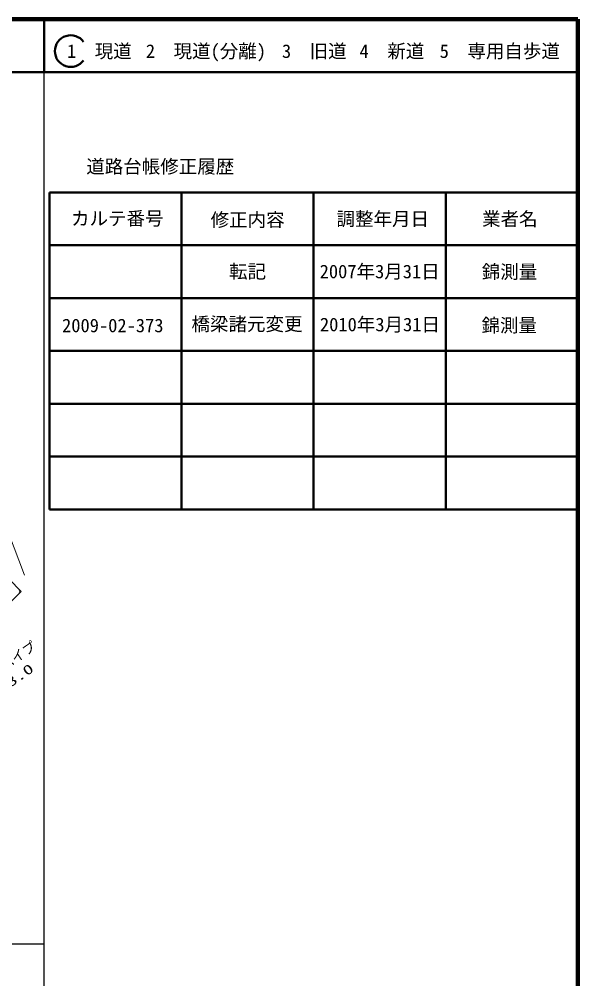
# Model space of a CAD drawing. Units: millimetres, scale not verified. Extents: x 16806 to 656806, y -100581 to 259419.
# Drawn here: x 551080 to 656806, y 77776 to 259419 of the extents above; entities that cross this region are included whole.
import ezdxf
from ezdxf.enums import TextEntityAlignment as Align

# ---------------------------------------------------------------- set-up
doc = ezdxf.new("R2010")
doc.units = ezdxf.units.MM
doc.header["$LTSCALE"] = 1000
for name, color, linetype, lineweight in [('M-TTL', 2, 'Continuous', 140), ('M-TTL-BAND', 7, 'Continuous', 25), ('M-TTL-FRAM', 2, 'Continuous', 50), ('M-TTL-LINE', 7, 'Continuous', 50), ('S-BGD', 1, 'Continuous', 13), ('S-BGD-HTXT', 6, 'Continuous', 13)]:
    doc.layers.add(name, color=color, linetype=linetype, lineweight=lineweight)
doc.layers.add('M-TTL-TXT', color=7, linetype='Continuous')
doc.styles.add('ＭＳ ゴシック', font='')
doc.styles.get('ＭＳ ゴシック').set_extended_font_data('MS Gothic')

msp = doc.modelspace()

# ---------------------------------------------------------------- linework, layer by layer
at = {"layer": 'M-TTL'}
for p, q in [((656806, 259419), (16806, 259419)), ((656806, -100581), (656806, 259419))]:
    msp.add_line(p, q, dxfattribs=at)
at = {"layer": 'M-TTL-BAND'}
for p, q in [((555806, -100581), (555806, 249419)), ((16806, 84419), (555806, 84419))]:
    msp.add_line(p, q, dxfattribs=at)
at = {"layer": 'M-TTL-FRAM'}
for p, q in [((556806, 226616), (556806, 166616)), ((556806, 226616), (656806, 226616)), ((556806, 166616), (656806, 166616))]:
    msp.add_line(p, q, dxfattribs=at)
at = {"layer": 'M-TTL-LINE'}
for p, q in [((555806, 259419), (555806, 249419)), ((16806, 249419), (656806, 249419)), ((581806, 226616), (581806, 166616)), ((606806, 226616), (606806, 166616)), ((631806, 226616), (631806, 166616)), ((556806, 216616), (656806, 216616)), ((556806, 206616), (656806, 206616)), ((556806, 196616), (656806, 196616)), ((556806, 186616), (656806, 186616)), ((556806, 176616), (656806, 176616))]:
    msp.add_line(p, q, dxfattribs=at)
msp.add_arc((560837, 253377), 3000, 35.68533, 324.31467, dxfattribs=at)
at = {"layer": 'S-BGD'}
for p, q in [((551405, 151151), (546803, 155753)), ((546903, 146507), (551405, 151010))]:
    msp.add_line(p, q, dxfattribs=at)
for centre, radius in [((550939, 151080), 200), ((551335, 151080), 100)]:
    msp.add_arc(centre, radius, 315, 45, dxfattribs=at)
at = {"layer": 'S-BGD-HTXT'}
msp.add_line((533031, 204212), (552079, 154189), dxfattribs=at)

# ---------------------------------------------------------------- texts
at = {"layer": 'M-TTL-TXT', "style": 'ＭＳ ゴシック'}
for s, p in [('1\u3000現道', (566254, 253377)), ('2\u3000現道(分離)', (586425, 253377)), ('3\u3000旧道', (606927, 253377)), ('4\u3000新道', (621630, 253377)), ('5\u3000専用自歩道', (642035, 253377)), ('道路台帳修正履歴', (577775, 231533)), ('カルテ番号', (569646, 221696)), ('修正内容', (594315, 221442)), ('調整年月日', (619895, 221616)), ('業者名', (643941, 221616)), ('転記', (594306, 211665)), ('2007年3月31日', (619306, 211665)), ('錦測量', (643883, 211608)), ('2009-02-373', (568792, 201445)), ('橋梁諸元変更', (594195, 201726)), ('2010年3月31日', (619360, 201628)), ('錦測量', (643829, 201479))]:
    msp.add_text(s, height=2566, dxfattribs=at).set_placement(p, align=Align.MIDDLE_CENTER)
at = {"layer": 'S-BGD', "style": 'ＭＳ ゴシック'}
msp.add_text('ガードパイプ', height=1833, rotation=34.7, dxfattribs=at).set_placement((542449, 131298), align=Align.BOTTOM_LEFT)
at = {"layer": 'S-BGD', "style": 'ＭＳ ゴシック', "width": 1.5}
msp.add_text('L=23.0', height=1833, rotation=34.9, dxfattribs=at).set_placement((545146, 129211), align=Align.BOTTOM_LEFT)

doc.saveas('drawing.dxf')
